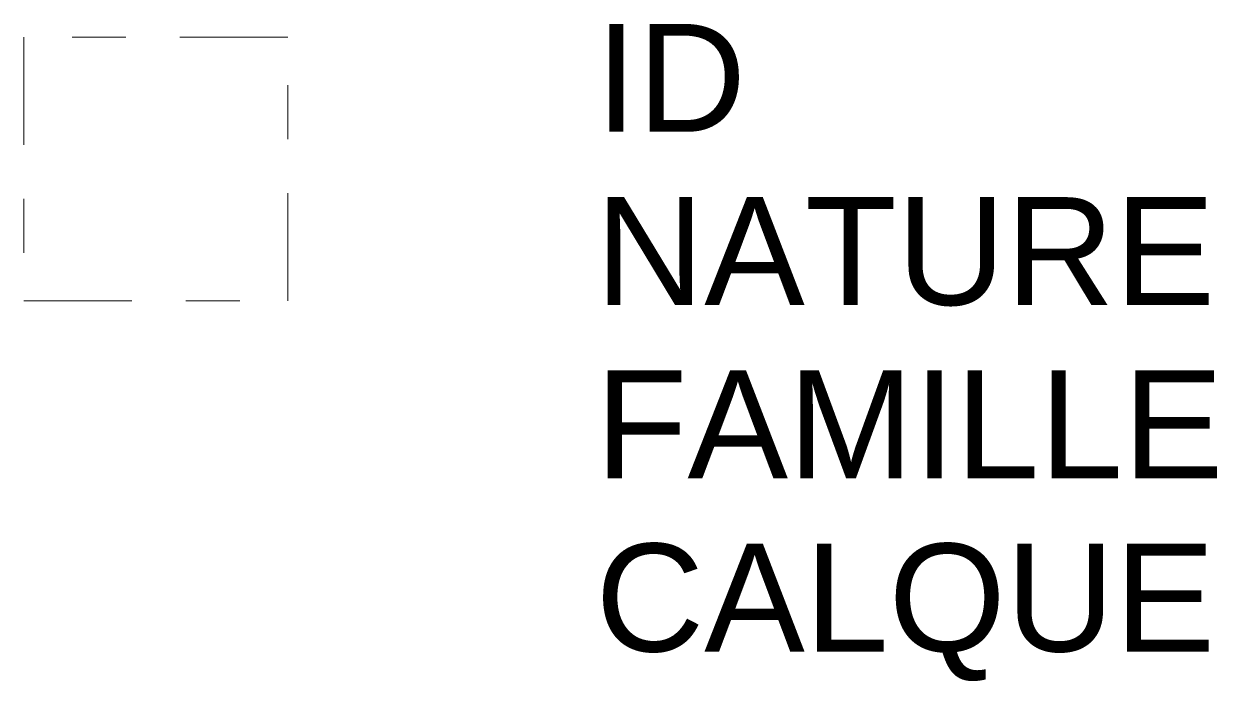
# Model space of a CAD drawing. Header units: metres. Extents: x 3205.8 to 3208.02, y 1795.92 to 1797.13.
import ezdxf

# ---------------------------------------------------------------- set-up
doc = ezdxf.new("R2010")
doc.units = ezdxf.units.M
doc.linetypes.add('Socle_Axe', pattern=[0.35, 0.2, -0.05, 0.05, -0.05])
doc.linetypes.add('Socle_Continu', pattern=[2.5, 2.5, 0])
doc.layers.add('TRANS_SCT', color=242, linetype='Socle_Continu', lineweight=13)
doc.styles.get("Standard").update_dxf_attribs({"font": 'arial.ttf'})

msp = doc.modelspace()

# ---------------------------------------------------------------- linework, layer by layer
at = {"layer": 'TRANS_SCT', "linetype": 'Socle_Axe'}
msp.add_lwpolyline([(3205.805, 1796.6209), (3206.2942, 1796.6209), (3206.2942, 1797.1102), (3205.805, 1797.1102)], close=True, dxfattribs=at)

# ---------------------------------------------------------------- texts
at = {"layer": 'TRANS_SCT', "linetype": 'Socle_Axe', "flags": 9}
for tag, p, s in [('ID', (3206.8644, 1796.9346), 'QP_1082'), ('NATURE', (3206.8644, 1796.6133), 'Regard carré'), ('FAMILLE', (3206.8644, 1796.2921), 'Transport'), ('CALQUE', (3206.8644, 1795.9708), 'TRANS_SCT')]:
    msp.add_attdef(tag, p, s, height=0.2, dxfattribs=at)

doc.saveas('drawing.dxf')
